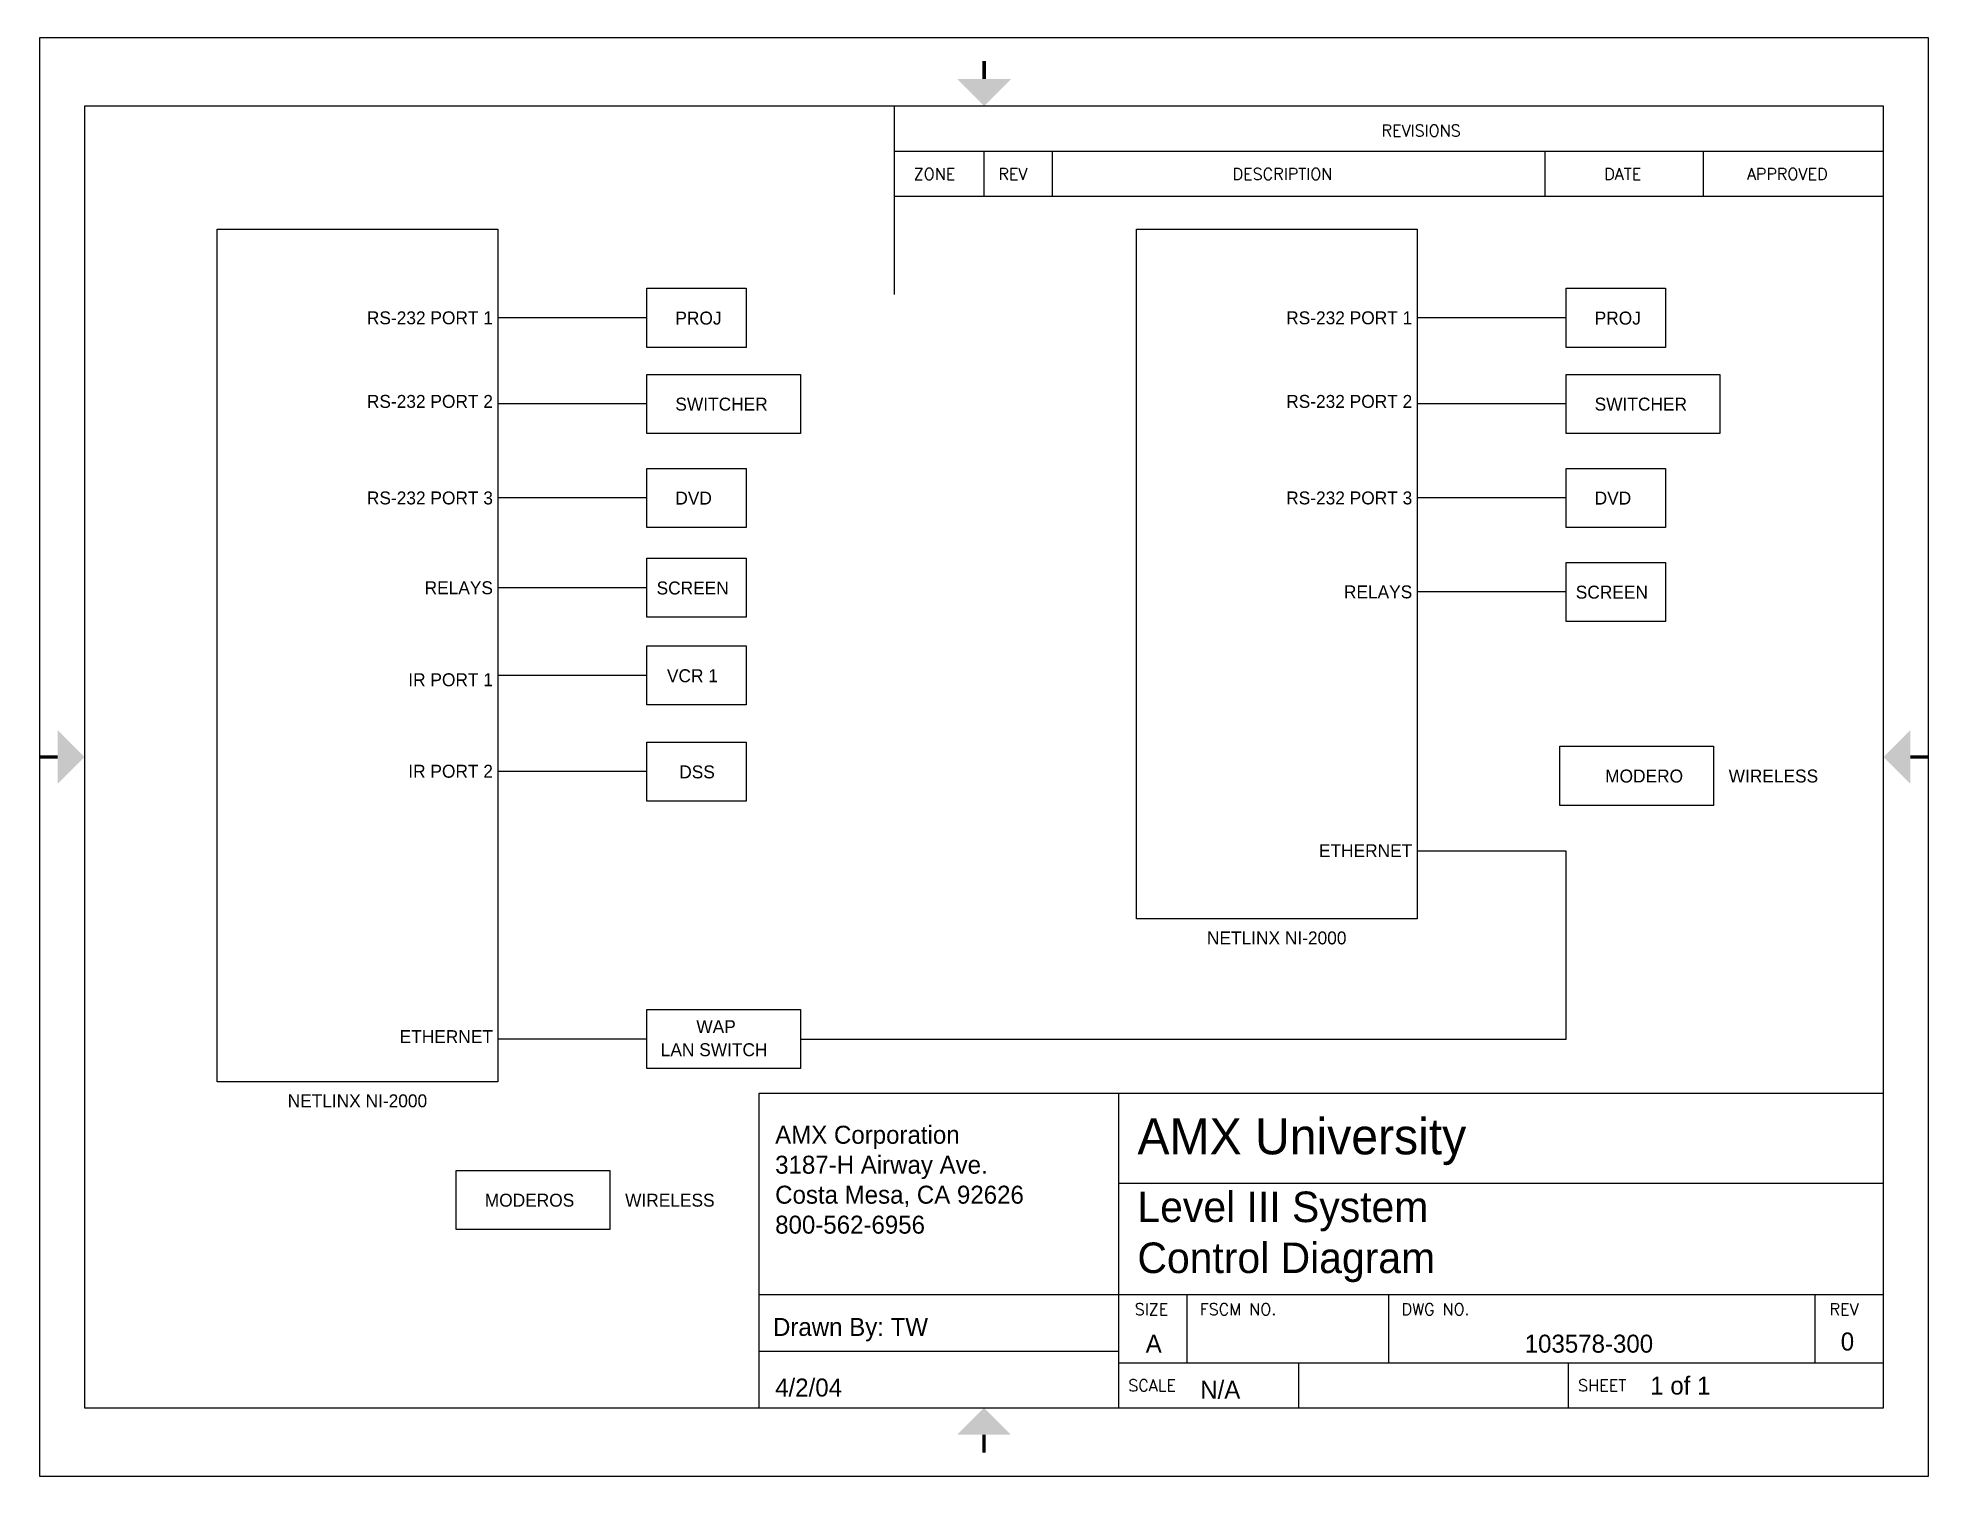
# Paper-space layout 'ANSI A Title Block' of a CAD drawing. Header units: inches. Extents: x 0 to 10.5, y 0 to 8.
# The model-space entities are those that its viewports show. They can reach past a viewport. Long polylines and large blocks are cut down to what shows.
import ezdxf
from ezdxf.enums import TextEntityAlignment as Align

# ---------------------------------------------------------------- set-up
doc = ezdxf.new("R2010")
doc.units = ezdxf.units.IN
doc.header["$MEASUREMENT"] = 0
doc.layers.add('Title Block', color=7, linetype='Continuous')
doc.layers.add('Viewport', color=7, linetype='Continuous')
doc.styles.add('Roman', font='romans')

# ---------------------------------------------------------------- blocks, each defined once
blk = doc.blocks.new('ANSI A title block')
at = {"layer": 'Title Block'}
for p, q in [((10.5, 8), (0, 8)), ((0, 8), (0, 0)), ((10.5, 0), (10.5, 8)), ((10.25, 7.62), (0.25, 7.62)), ((0.25, 7.62), (0.25, 0.38)), ((4.75, 7.62), (4.75, 6.573)), ((10.25, 0.38), (10.25, 7.62)), ((4.75, 7.37), (10.25, 7.37)), ((5.25, 7.12), (5.25, 7.37)), ((5.63, 7.12), (5.63, 7.37)), ((8.37, 7.12), (8.37, 7.37)), ((9.25, 7.12), (9.25, 7.37)), ((4.75, 7.12), (10.25, 7.12)), ((4, 2.13), (10.25, 2.13)), ((4, 0.38), (4, 2.13)), ((6, 0.38), (6, 2.13)), ((6, 1.63), (10.25, 1.63)), ((4, 1.01), (10.25, 1.01)), ((6.38, 0.63), (6.38, 1.01)), ((7.5, 0.63), (7.5, 1.01)), ((9.87, 0.63), (9.87, 1.01)), ((4, 0.695), (6, 0.695)), ((6, 0.63), (10.25, 0.63)), ((7, 0.38), (7, 0.63)), ((8.5, 0.38), (8.5, 0.63)), ((0.25, 0.38), (10.25, 0.38)), ((0, 0), (10.5, 0))]:
    blk.add_line(p, q, dxfattribs=at)
at = {"layer": 'Title Block', "const_width": 0.02}
for points in [[(5.251, 7.871), (5.251, 7.771)], [(0, 4), (0.1, 4)], [(10.5, 4), (10.4, 4)], [(5.25, 0.13), (5.25, 0.23)]]:
    blk.add_lwpolyline(points, dxfattribs=at)
at = {"layer": 'Title Block'}
for points in [[(5.101, 7.771), (5.401, 7.771), (5.251, 7.621)], [(0.1, 3.85), (0.1, 4.15), (0.25, 4)], [(10.4, 3.85), (10.4, 4.15), (10.25, 4)], [(5.1, 0.23), (5.4, 0.23), (5.25, 0.38)]]:
    blk.add_solid(points, dxfattribs=at)
at = {"color": 0, "style": 'Roman', "flags": 8}
for tag, p in [('FNAME', (-0.05, 5.5)), ('REVDATE', (-0.05, 3)), ('USER', (-0.05, 0))]:
    blk.add_attdef(tag, p, '', height=0.15, rotation=90, dxfattribs=at)
at = {"layer": 'Title Block', "style": 'Roman'}
for s, p in [('REVISIONS', (7.46, 7.452)), ('ZONE', (4.859, 7.21)), ('REV', (5.33, 7.21)), ('DESCRIPTION', (6.632, 7.21)), ('DATE', (8.698, 7.21)), ('APPROVED', (9.491, 7.21)), ('SIZE', (6.088, 0.896)), ('FSCM NO.', (6.449, 0.896)), ('DWG NO.', (7.571, 0.896)), ('REV', (9.951, 0.896)), ('SCALE', (6.052, 0.472)), ('SHEET', (8.553, 0.472))]:
    blk.add_text(s, height=0.065, dxfattribs=at).set_placement(p)

msp = doc.modelspace()

# ---------------------------------------------------------------- linework, layer by layer
for p, q in [((3.882, 8.586), (2.731, 8.586)), ((10.983, 8.586), (9.832, 8.586)), ((3.882, 7.921), (2.731, 7.921)), ((10.983, 7.921), (9.832, 7.921)), ((3.882, 7.194), (2.731, 7.194)), ((10.983, 7.194), (9.832, 7.194)), ((3.882, 6.5), (2.731, 6.5)), ((10.983, 6.468), (9.832, 6.468)), ((3.882, 5.822), (2.731, 5.822)), ((3.882, 5.079), (2.731, 5.079)), ((10.983, 4.465), (9.832, 4.465)), ((10.983, 3.012), (10.983, 4.465)), ((3.882, 3.012), (2.731, 3.012)), ((5.069, 3.012), (10.983, 3.012))]:
    msp.add_line(p, q)
for points in [[(0.563, 9.27), (2.731, 9.27), (2.731, 2.681), (0.563, 2.681)], [(7.664, 9.27), (9.832, 9.27), (9.832, 3.941), (7.664, 3.941)], [(3.882, 8.814), (4.649, 8.814), (4.649, 8.357), (3.882, 8.357)], [(10.983, 8.814), (11.75, 8.814), (11.75, 8.357), (10.983, 8.357)], [(3.882, 8.149), (5.069, 8.149), (5.069, 7.693), (3.882, 7.693)], [(10.983, 8.149), (12.17, 8.149), (12.17, 7.693), (10.983, 7.693)], [(3.882, 7.422), (4.649, 7.422), (4.649, 6.966), (3.882, 6.966)], [(10.983, 7.422), (11.75, 7.422), (11.75, 6.966), (10.983, 6.966)], [(3.882, 6.728), (4.649, 6.728), (4.649, 6.272), (3.882, 6.272)], [(10.983, 6.696), (11.75, 6.696), (11.75, 6.239), (10.983, 6.239)], [(3.882, 6.05), (4.649, 6.05), (4.649, 5.594), (3.882, 5.594)], [(3.882, 5.307), (4.649, 5.307), (4.649, 4.851), (3.882, 4.851)], [(10.934, 5.275), (12.122, 5.275), (12.122, 4.818), (10.934, 4.818)], [(3.882, 3.24), (5.069, 3.24), (5.069, 2.784), (3.882, 2.784)], [(2.41, 1.997), (3.598, 1.997), (3.598, 1.541), (2.41, 1.541)]]:
    msp.add_lwpolyline(points, close=True)

# ---------------------------------------------------------------- texts
for s, p in [('RS-232 PORT 1 ', (2.731, 8.586)), ('RS-232 PORT 1 ', (9.832, 8.586)), ('RS-232 PORT 2 ', (2.731, 7.94)), ('RS-232 PORT 2 ', (9.832, 7.94)), ('RS-232 PORT 3 ', (2.731, 7.194)), ('RS-232 PORT 3 ', (9.832, 7.194)), ('RELAYS ', (2.731, 6.5)), ('RELAYS ', (9.832, 6.468)), ('IR PORT 1 ', (2.731, 5.789)), ('IR PORT 2 ', (2.731, 5.082)), ('ETHERNET ', (9.832, 4.468)), ('ETHERNET ', (2.731, 3.031))]:
    msp.add_text(s, height=0.1).set_placement(p, align=Align.MIDDLE_RIGHT)
for s, p in [('PROJ', (4.103, 8.534)), ('PROJ', (11.204, 8.534)), ('SWITCHER', (4.103, 7.869)), ('SWITCHER', (11.204, 7.869)), ('DVD', (4.103, 7.143)), ('DVD', (11.204, 7.143)), ('SCREEN', (3.958, 6.448)), ('SCREEN', (11.058, 6.416)), ('VCR 1', (4.038, 5.77)), ('DSS', (4.133, 5.027)), ('MODERO', (11.285, 4.995)), ('WIRELESS', (12.239, 4.995)), ('WAP', (4.265, 3.058)), ('LAN SWITCH', (3.99, 2.88)), ('MODEROS', (2.631, 1.717)), ('WIRELESS', (3.715, 1.717))]:
    msp.add_text(s, height=0.1).set_placement(p)
for p in [(8.748, 3.844), (1.647, 2.585)]:
    msp.add_text('NETLINX NI-2000', height=0.1).set_placement(p, align=Align.TOP_CENTER)

psp = doc.layouts.new('ANSI A Title Block')

# ---------------------------------------------------------------- block references
at = {"layer": 'Title Block'}
psp.add_blockref('ANSI A title block', (0, 0), dxfattribs=at)

# ---------------------------------------------------------------- texts
for s, p in [('Drawn By: TW', (4.077, 0.78)), ('A', (6.149, 0.687)), ('103578-300', (8.256, 0.687)), ('0', (10.013, 0.699)), ('4/2/04', (4.089, 0.443)), ('N/A', (6.452, 0.431)), ('1 of 1', (8.954, 0.454))]:
    psp.add_text(s, height=0.1).set_placement(p)
at = {"attachment_point": 1}
for s, insert, char_height, width in [('AMX University', (6.103, 1.99), 0.2, 2.58387), ('AMX Corporation\\P3187-H Airway Ave.\\PCosta Mesa, CA 92626\\P800-562-6956', (4.089, 1.949), 0.1, 1.81793), ('Level III System\\PControl Diagram', (6.103, 1.583), 0.17, 4.0504)]:
    psp.add_mtext(s, dxfattribs=dict(at, insert=insert, char_height=char_height, width=width))

# ---------------------------------------------------------------- viewports
at = {"layer": 'Viewport'}
psp.add_viewport(center=(5.25, 4), size=(10, 7.24), view_center_point=(6.487, 5.192), view_height=10.05942, dxfattribs=at)

doc.saveas('drawing.dxf')
